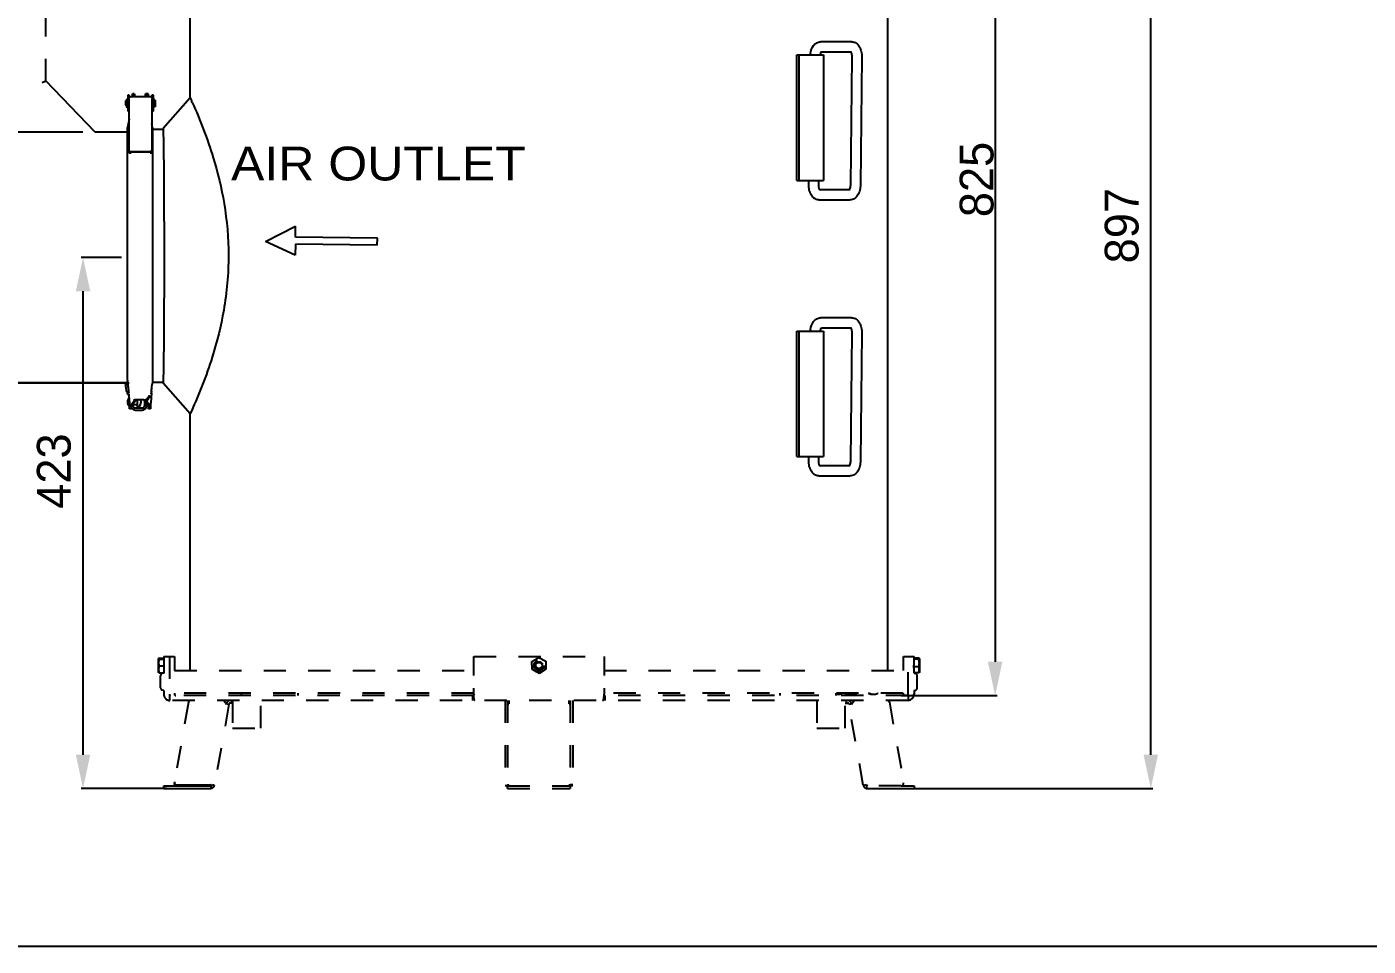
# Model space of a CAD drawing. Header units: millimetres. Extents: x 0 to 3231, y 0 to 2285.
# Drawn here: x 546 to 1615, y 0 to 733 of the extents above; entities that cross this region are included whole.
import ezdxf
from ezdxf.enums import TextEntityAlignment as Align

# ---------------------------------------------------------------- set-up
doc = ezdxf.new("R2010")
doc.units = ezdxf.units.MM
doc.header["$LTSCALE"] = 177.692308
doc.header["$PDMODE"] = 3
doc.header["$PDSIZE"] = 8
doc.linetypes.add('DOT', pattern=[0.2, 0.1, -0.1])
doc.layers.get('0').update_dxf_attribs({"linetype": 'CONTINUOUS'})
doc.layers.get('Defpoints').update_dxf_attribs({"linetype": 'CONTINUOUS'})
doc.styles.get("Standard").update_dxf_attribs({"font": 'himalaya.ttf'})
doc.dimstyles.new('DIMSTYLE_5', dxfattribs={"dimtxt": 26.923077, "dimasz": 26.923077, "dimexe": 1.5, "dimexo": 1, "dimgap": 0.875, "dimtad": 1, "dimdec": 0, "dimdsep": 46, "dimtxsty": 'Standard', "dimblk": '_FILLED', "dimblk1": '_FILLED', "dimblk2": '_FILLED', "dimcen": 0.09, "dimazin": 2, "dimtp": 0.01, "dimtm": 0.01, "dimtfac": 1, "dimtdec": 0, "dimtofl": 0, "dimtmove": 0, "dimatfit": 3, "dimldrblk": '_FILLED', "dimfxl": 1, "dimtolj": 1, "dimarcsym": 0})
doc.dimstyles.new('DIMSTYLE_7', dxfattribs={"dimtxt": 26.923077, "dimasz": 26.923077, "dimexe": 1.5, "dimexo": 1, "dimgap": 0.875, "dimtad": 1, "dimdsep": 46, "dimtxsty": 'Standard', "dimblk": '_FILLED', "dimblk1": '_FILLED', "dimblk2": '_FILLED', "dimcen": 0.09, "dimazin": 2, "dimtp": 0.01, "dimtm": 0.01, "dimtfac": 1, "dimtofl": 0, "dimtmove": 0, "dimatfit": 3, "dimldrblk": '_FILLED', "dimfxl": 1, "dimtolj": 1, "dimarcsym": 0})

# ---------------------------------------------------------------- blocks, each defined once
blk = doc.blocks.new('_FILLED')
at = {"color": 0, "linetype": 'ByBlock'}
blk.add_solid([(0, 0), (-1, 0.214), (-1, -0.214)], dxfattribs=at)
blk = doc.blocks.new('*D14')
at = {"color": 0, "linetype": 'Continuous', "lineweight": -2}
for p, q in [((590.7, 648.8), (523.7, 648.8)), ((525.2, 621.9), (525.2, 475.7)), ((627.8, 448.8), (523.7, 448.8))]:
    blk.add_line(p, q, dxfattribs=at)
at = {"layer": 'Defpoints', "color": 0}
for p in [(591.7, 648.8), (525.2, 448.8), (628.8, 448.8)]:
    blk.add_point(p, dxfattribs=at)
at = {"color": 0, "linetype": 'ByBlock', "lineweight": -2, "xscale": 26.9230769231, "yscale": 26.9230769231, "zscale": 26.9230769231}
for p, rotation in [((525.2, 648.8), 90), ((525.2, 448.8), 270)]:
    blk.add_blockref('_FILLED', p, dxfattribs=dict(at, rotation=rotation))
at = {"color": 0, "insert": (488.4, 566.8), "char_height": 26.92, "attachment_point": 2, "rotation": 90, "line_spacing_factor": 0.9}
blk.add_mtext('\\A1;%%c200', dxfattribs=at)
blk = doc.blocks.new('*D15')
at = {"color": 0, "linetype": 'Continuous', "lineweight": -2}
for p, q in [((621.6, 548.8), (589.4, 548.8)), ((590.9, 152.6), (590.9, 521.9)), ((657.6, 125.7), (589.4, 125.7))]:
    blk.add_line(p, q, dxfattribs=at)
at = {"layer": 'Defpoints', "color": 0}
for p in [(590.9, 548.8), (622.6, 548.8), (658.6, 125.7)]:
    blk.add_point(p, dxfattribs=at)
at = {"color": 0, "linetype": 'ByBlock', "lineweight": -2, "xscale": 26.9230769231, "yscale": 26.9230769231, "zscale": 26.9230769231}
for p, rotation in [((590.9, 548.8), 90), ((590.9, 125.7), 270)]:
    blk.add_blockref('_FILLED', p, dxfattribs=dict(at, rotation=rotation))
at = {"color": 0, "insert": (554.1, 378.6), "char_height": 26.92, "attachment_point": 2, "rotation": 90, "line_spacing_factor": 0.9}
blk.add_mtext('\\A1;423', dxfattribs=at)
blk = doc.blocks.new('*D18')
at = {"color": 0, "linetype": 'Continuous', "lineweight": -2}
for p, q in [((960.6, 1022.2), (1443.6, 1022.2)), ((1442.1, 152.6), (1442.1, 995.3)), ((1251, 125.7), (1443.6, 125.7))]:
    blk.add_line(p, q, dxfattribs=at)
at = {"layer": 'Defpoints', "color": 0}
for p in [(959.6, 1022.2), (1442.1, 1022.2), (1250, 125.7)]:
    blk.add_point(p, dxfattribs=at)
at = {"color": 0, "linetype": 'ByBlock', "lineweight": -2, "xscale": 26.9230769231, "yscale": 26.9230769231, "zscale": 26.9230769231}
for p, rotation in [((1442.1, 1022.2), 90), ((1442.1, 125.7), 270)]:
    blk.add_blockref('_FILLED', p, dxfattribs=dict(at, rotation=rotation))
at = {"color": 0, "insert": (1405.4, 574.2), "char_height": 26.92, "attachment_point": 2, "rotation": 90, "line_spacing_factor": 0.9}
blk.add_mtext('\\A1;897', dxfattribs=at)
blk = doc.blocks.new('ARROW_4_BL2', base_point=(781, 562.3))
at = {"color": 7, "linetype": 'Continuous'}
for p, q in [((736.4, 561.7), (760.4, 573.8)), ((760.3, 565), (760.4, 573.8)), ((760.1, 550.7), (736.4, 561.7)), ((760.2, 559.6), (760.1, 550.7)), ((825.5, 558.8), (760.2, 559.6)), ((825.6, 564.2), (760.3, 565)), ((825.5, 558.8), (825.6, 564.2))]:
    blk.add_line(p, q, dxfattribs=at)
blk = doc.blocks.new('*D226')
at = {"color": 0, "linetype": 'Continuous', "lineweight": -2}
for p, q in [((955.3, 1022.2), (1319.5, 1022.2)), ((1318, 995.3), (1318, 226.6)), ((1243, 199.7), (1319.5, 199.7))]:
    blk.add_line(p, q, dxfattribs=at)
at = {"layer": 'Defpoints', "color": 0}
for p in [(954.3, 1022.2), (1242, 199.7), (1318, 199.7)]:
    blk.add_point(p, dxfattribs=at)
at = {"color": 0, "linetype": 'ByBlock', "lineweight": -2, "xscale": 26.9230769231, "yscale": 26.9230769231, "zscale": 26.9230769231}
for p, rotation in [((1318, 1022.2), 90), ((1318, 199.7), 270)]:
    blk.add_blockref('_FILLED', p, dxfattribs=dict(at, rotation=rotation))
at = {"color": 0, "insert": (1303.4, 611), "char_height": 26.923, "attachment_point": 5, "rotation": 90}
blk.add_mtext('\\A1;\\A1;825', dxfattribs=at)

msp = doc.modelspace()

# ---------------------------------------------------------------- linework, layer by layer
at = {"linetype": 'Continuous'}
for p, q in [((676.331, 675.977), (676.331, 783.659)), ((1232.331, 783.659), (1232.331, 219.773)), ((1203.69, 720.767), (1178.891, 720.767)), ((1160.033, 710.222), (1181.178, 710.222)), ((1160.033, 610.222), (1160.033, 710.222)), ((1161.666, 610.222), (1161.666, 710.222)), ((1179.5, 712.767), (1203.6, 712.767)), ((1181.178, 710.222), (1181.178, 610.222)), ((1203.776, 708.813), (1202.624, 606.822)), ((1211.776, 708.722), (1210.623, 606.731)), ((600.47, 648.822), (561.184, 689.504)), ((625.136, 670.331), (625.136, 673.828)), ((626.136, 674.83), (626.286, 674.83)), ((626.286, 674.829), (626.336, 674.744)), ((626.336, 674.744), (626.336, 674.288)), ((626.336, 674.195), (626.486, 674.195)), ((626.536, 678.079), (626.536, 665.445)), ((627.736, 678.079), (626.536, 678.079)), ((627.736, 631.86), (627.736, 678.079)), ((628.409, 676.75), (627.736, 676.75)), ((629.379, 676.88), (628.929, 676.874)), ((631.712, 679.364), (630.212, 679.364)), ((630.212, 676.908), (630.212, 679.355)), ((630.697, 676.935), (630.315, 676.913)), ((631.019, 676.96), (630.697, 676.935)), ((630.736, 677.312), (630.736, 677.08)), ((631.712, 677.312), (630.736, 677.312)), ((631.712, 679.364), (631.712, 677.312)), ((631.936, 677.068), (631.842, 677.051)), ((631.936, 679.263), (631.936, 677.068)), ((632.228, 677.091), (641.244, 677.091)), ((642.212, 679.364), (640.712, 679.364)), ((640.712, 677.091), (640.712, 679.349)), ((641.536, 677.312), (641.536, 677.068)), ((642.212, 677.312), (641.536, 677.312)), ((641.633, 677.052), (641.536, 677.068)), ((641.741, 677.036), (641.634, 677.053)), ((642.212, 679.364), (642.212, 677.312)), ((642.736, 679.254), (642.212, 679.254)), ((642.736, 679.263), (642.736, 676.938)), ((645.736, 676.75), (645.063, 676.75)), ((645.736, 678.079), (645.736, 631.86)), ((646.936, 678.079), (645.736, 678.079)), ((646.936, 665.445), (646.936, 678.079)), ((648.086, 674.58), (646.986, 674.58)), ((647.186, 673.945), (647.136, 673.241)), ((648.286, 673.945), (647.186, 673.945)), ((648.086, 674.579), (648.136, 674.505)), ((648.136, 674.505), (648.136, 674.126)), ((648.286, 673.945), (648.336, 673.491)), ((676.331, 675.977), (654.829, 651.543)), ((676.331, 675.977), (676.427, 675.775)), ((676.331, 675.977), (677.232, 674.009)), ((676.331, 675.977), (676.331, 675.977)), ((677.232, 674.009), (677.455, 673.518)), ((625.336, 669.86), (625.336, 673.029)), ((626.336, 668.695), (626.486, 668.695)), ((627.736, 665.445), (626.536, 665.445)), ((646.936, 665.445), (645.736, 665.445)), ((647.136, 673.241), (647.136, 669.662)), ((647.136, 669.662), (647.186, 668.945)), ((648.286, 668.945), (647.186, 668.945)), ((648.336, 669.415), (648.286, 668.945)), ((648.336, 673.491), (648.336, 669.415)), ((627.736, 659.171), (626.268, 652.503)), ((626.268, 451.942), (626.268, 652.503)), ((646.393, 652.503), (645.736, 655.49)), ((646.393, 652.503), (646.393, 451.936)), ((626.268, 648.822), (600.47, 648.822)), ((646.393, 651.222), (654.829, 651.222)), ((654.829, 651.543), (654.887, 648.088)), ((628.936, 631.86), (627.736, 631.86)), ((628.936, 633.428), (644.536, 633.428)), ((628.936, 632.903), (628.936, 631.862)), ((644.559, 632.903), (628.936, 632.903)), ((644.536, 631.862), (644.559, 632.903)), ((645.736, 631.86), (644.536, 631.86)), ((1160.033, 610.222), (1181.178, 610.222)), ((1169.382, 606.822), (1169.42, 610.208)), ((1177.381, 606.731), (1177.421, 610.218)), ((1202.357, 602.777), (1178.209, 602.777)), ((1177.467, 594.778), (1202.267, 594.778)), ((1203.69, 500.767), (1178.891, 500.767)), ((1179.5, 492.767), (1203.6, 492.767)), ((1160.033, 490.222), (1181.178, 490.222)), ((1160.033, 390.222), (1160.033, 490.222)), ((1161.666, 390.222), (1161.666, 490.222)), ((1181.178, 490.222), (1181.178, 390.222)), ((1203.776, 488.813), (1202.624, 386.822)), ((1211.776, 488.722), (1210.623, 386.731)), ((626.458, 449.914), (626.464, 449.748)), ((626.49, 449.465), (626.519, 449.19)), ((654.829, 449.222), (646.208, 449.222)), ((654.888, 452.361), (654.829, 448.901)), ((626.458, 448.822), (517.62, 448.822)), ((625.883, 441.481), (624.644, 447.499)), ((624.644, 447.499), (626.277, 447.499)), ((627.114, 441.733), (625.883, 441.481)), ((626.277, 447.499), (626.838, 444.776)), ((626.636, 447.537), (626.609, 447.791)), ((627.231, 441.971), (627.218, 442.177)), ((627.261, 441.469), (627.311, 440.768)), ((627.351, 440.201), (627.761, 434.028)), ((645.354, 440.831), (645.1, 437.054)), ((645.319, 440.3), (645.414, 441.558)), ((645.523, 442.839), (646.052, 447.791)), ((654.829, 448.901), (676.331, 424.467)), ((627.774, 433.837), (627.761, 434.028)), ((627.761, 434.028), (627.775, 433.821)), ((627.774, 433.837), (627.823, 433.045)), ((627.79, 433.578), (627.774, 433.837)), ((627.775, 433.821), (627.791, 433.574)), ((627.82, 433.121), (627.79, 433.578)), ((627.851, 432.644), (627.82, 433.121)), ((627.823, 433.045), (627.887, 431.842)), ((627.844, 432.758), (627.855, 432.574)), ((627.881, 432.171), (627.851, 432.644)), ((627.855, 432.574), (627.867, 432.389)), ((627.867, 432.389), (627.881, 432.171)), ((627.91, 431.71), (627.881, 432.171)), ((627.887, 431.842), (627.94, 430.638)), ((627.94, 431.224), (627.91, 431.71)), ((627.97, 430.729), (627.94, 431.224)), ((627.94, 430.638), (627.958, 430.102)), ((627.946, 431.126), (627.958, 430.921)), ((627.958, 430.921), (627.976, 430.622)), ((627.976, 430.622), (628.012, 430.016)), ((628.012, 430.016), (628.031, 429.71)), ((629.62, 428.294), (628.02, 428.294)), ((628.031, 428.606), (628.031, 429.71)), ((631.623, 434.368), (628.644, 430.727)), ((633.531, 435.31), (629.316, 430.657)), ((629.631, 429.586), (629.631, 429.342)), ((630.997, 432.271), (630.108, 430.776)), ((630.831, 430.422), (630.831, 431.991)), ((630.831, 431.742), (634.231, 431.742)), ((631.569, 435.245), (631.332, 435.233)), ((632.253, 435.278), (631.569, 435.245)), ((638.231, 428.822), (632.431, 428.822)), ((639.339, 435.31), (633.323, 435.31)), ((634.231, 429.342), (634.231, 435.31)), ((642.938, 430.657), (639.131, 435.31)), ((639.831, 434.455), (639.831, 430.422)), ((642.604, 430.62), (640.488, 433.799)), ((641.431, 430.422), (641.431, 432.382)), ((641.554, 434.509), (644.073, 430.8)), ((643.031, 428.595), (643.031, 429.629)), ((644.642, 428.283), (643.042, 428.283)), ((643.242, 429.653), (643.217, 429.699)), ((643.829, 429.64), (644.095, 429.631)), ((643.917, 438.308), (643.919, 438.324)), ((643.922, 438.34), (643.924, 438.356)), ((644.006, 429.634), (644.317, 429.624)), ((644.095, 429.631), (644.451, 429.619)), ((644.317, 429.624), (644.631, 429.613)), ((644.631, 429.613), (644.632, 429.745)), ((644.631, 429.613), (644.631, 428.595)), ((644.658, 430.194), (644.632, 429.745)), ((644.681, 429.435), (644.722, 430.639)), ((644.699, 430.863), (644.718, 431.171)), ((644.722, 430.639), (644.774, 431.843)), ((644.764, 431.91), (644.775, 432.084)), ((644.793, 432.366), (644.767, 431.957)), ((644.774, 431.843), (644.839, 433.046)), ((644.775, 432.084), (644.794, 432.385)), ((644.82, 432.791), (644.793, 432.366)), ((644.847, 433.206), (644.82, 432.791)), ((645.1, 437.054), (644.839, 433.046)), ((644.871, 433.579), (644.847, 433.206)), ((632.431, 427.222), (638.231, 427.222)), ((677.258, 426.494), (676.331, 424.467)), ((676.435, 424.688), (676.331, 424.467)), ((676.331, 219.773), (676.331, 424.467)), ((1160.033, 390.222), (1181.178, 390.222)), ((1169.382, 386.822), (1169.42, 390.208)), ((1177.381, 386.731), (1177.421, 390.218)), ((1177.467, 374.778), (1202.267, 374.778)), ((1202.357, 382.777), (1178.209, 382.777)), ((1253.331, 203.819), (1254.572, 204.133)), ((1253.331, 203.819), (1253.331, 200.722)), ((663.813, 201.671), (663.813, 200.722)), ((1244.849, 200.722), (1244.849, 201.671)), ((1248.613, 199.722), (1248.613, 195.722)), ((665.714, 128.496), (692.778, 128.496)), ((692.65, 127.771), (692.778, 128.496)), ((692.891, 128.485), (692.778, 128.496)), ((693.1, 128.465), (692.891, 128.485)), ((655.335, 127.722), (692.818, 127.722)), ((655.335, 125.722), (655.335, 127.722)), ((655.335, 125.722), (692.818, 125.722)), ((692.818, 127.722), (692.818, 125.722)), ((695.252, 128.293), (695.772, 128.201)), ((1215.844, 125.722), (1253.326, 125.722)), ((0, 0), (3230.769, 0))]:
    msp.add_line(p, q, dxfattribs=at)
at = {"linetype": 'DOT'}
for p, q in [((561.184, 689.504), (561.184, 773.659)), ((651.081, 218.254), (651.081, 229.19)), ((651.572, 229.532), (655.342, 229.532)), ((651.572, 228.848), (655.331, 228.848)), ((655.331, 230.722), (663.813, 230.722)), ((655.331, 230.722), (655.331, 224.192)), ((659.873, 230.722), (659.873, 200.722)), ((663.813, 230.722), (663.813, 219.773)), ((902.41, 230.722), (1006.252, 230.722)), ((902.41, 215.722), (902.41, 230.722)), ((948.743, 226.741), (954.152, 230.07)), ((948.923, 220.393), (948.743, 226.741)), ((954.152, 230.07), (959.739, 227.051)), ((959.739, 227.051), (959.918, 220.703)), ((1006.252, 230.722), (1006.252, 215.722)), ((1244.849, 230.722), (1253.331, 230.722)), ((1244.849, 219.773), (1244.849, 230.722)), ((1248.788, 200.722), (1248.788, 230.722)), ((1257.09, 229.646), (1253.322, 229.646)), ((1253.331, 223.918), (1253.331, 230.722)), ((1257.09, 228.666), (1253.331, 228.666)), ((1257.581, 229.156), (1257.581, 218.228)), ((655.398, 223.038), (651.572, 223.038)), ((651.572, 217.912), (655.331, 217.912)), ((652.731, 205.878), (652.731, 215.566)), ((655.331, 217.625), (654.09, 217.311)), ((655.388, 224.132), (655.331, 224.192)), ((655.331, 222.02), (655.331, 217.625)), ((663.839, 219.773), (902.41, 219.773)), ((954.51, 217.374), (948.923, 220.393)), ((959.918, 220.703), (954.51, 217.374)), ((1006.252, 219.773), (1244.823, 219.773)), ((1257.09, 222.741), (1253.265, 222.741)), ((1253.331, 223.918), (1253.274, 223.857)), ((1253.331, 217.625), (1253.331, 221.759)), ((1257.09, 217.798), (1253.331, 217.798)), ((1253.331, 217.625), (1254.572, 217.311)), ((1255.931, 205.878), (1255.931, 215.566)), ((655.331, 203.819), (654.09, 204.133)), ((655.331, 203.819), (655.331, 200.722)), ((902.41, 200.722), (902.41, 205.722)), ((1006.252, 205.722), (1006.252, 200.722)), ((902.293, 199.722), (660.049, 199.722)), ((660.049, 195.722), (660.049, 199.722)), ((1248.613, 195.722), (660.049, 195.722)), ((674.945, 194.364), (663.745, 130.843)), ((902.41, 201.671), (663.839, 201.671)), ((707.18, 192.896), (695.772, 128.201)), ((704.337, 194.047), (702.931, 195.722)), ((704.337, 194.047), (704.225, 193.417)), ((704.225, 193.417), (707.18, 192.896)), ((710.165, 193.722), (708.165, 193.722)), ((709.165, 195.722), (709.165, 193.722)), ((710.165, 195.722), (710.165, 173.722)), ((717.331, 199.734), (717.331, 201.671)), ((732.678, 173.722), (732.678, 195.722)), ((762.331, 199.722), (762.331, 201.671)), ((901.426, 199.722), (901.426, 195.722)), ((902.293, 199.722), (902.293, 195.722)), ((927.331, 195.722), (927.331, 127.771)), ((929.331, 195.722), (929.331, 127.771)), ((930.331, 195.722), (930.331, 193.243)), ((978.331, 193.243), (978.331, 195.722)), ((979.331, 195.722), (979.331, 128.496)), ((981.331, 195.722), (981.331, 127.771)), ((1244.734, 201.671), (1006.252, 201.671)), ((1248.613, 199.722), (1006.368, 199.722)), ((1006.368, 195.722), (1006.368, 199.722)), ((1007.236, 195.722), (1007.236, 199.722)), ((1146.331, 201.671), (1146.331, 199.734)), ((1175.983, 195.722), (1175.983, 173.722)), ((1191.331, 199.722), (1191.331, 201.671)), ((1198.278, 201.671), (1198.387, 201.218)), ((1198.387, 201.218), (1207.009, 201.218)), ((1198.497, 173.722), (1198.497, 195.722)), ((1198.497, 193.722), (1200.497, 193.722)), ((1199.497, 193.722), (1199.497, 195.722)), ((1201.482, 192.896), (1204.436, 193.417)), ((1212.889, 128.201), (1201.482, 192.896)), ((1204.325, 194.047), (1205.731, 195.722)), ((1204.436, 193.417), (1204.325, 194.047)), ((1207.009, 201.218), (1206.899, 201.671)), ((1208.225, 201.671), (1207.009, 201.218)), ((1233.717, 194.364), (1245.045, 130.119)), ((710.165, 173.722), (732.678, 173.722)), ((1175.983, 173.722), (1198.497, 173.722)), ((930.331, 127.722), (930.331, 128.548)), ((978.331, 127.722), (978.331, 128.548)), ((978.897, 128.579), (979.069, 128.536)), ((981.331, 128.496), (979.331, 128.496)), ((979.508, 128.425), (980.031, 128.293)), ((1212.889, 128.201), (1215.844, 128.722)), ((1215.844, 128.722), (1216.011, 127.771)), ((929.331, 127.771), (927.331, 127.771)), ((929.331, 127.722), (979.331, 127.722)), ((929.331, 125.722), (979.331, 125.722)), ((929.381, 125.722), (929.381, 127.722)), ((979.331, 127.771), (979.331, 128.293)), ((981.331, 127.771), (979.331, 127.771)), ((979.331, 127.722), (979.331, 125.722)), ((1215.844, 127.722), (1216.011, 127.722)), ((1215.844, 125.722), (1215.844, 127.722)), ((1243.075, 127.771), (1216.011, 127.771)), ((1243.326, 127.722), (1253.326, 127.722)), ((1253.326, 127.722), (1253.326, 125.722))]:
    msp.add_line(p, q, dxfattribs=at)
at = {"linetype": 'Continuous'}
for points in [[(628.585, 676.822), (628.383, 676.739), (628.198, 676.621), (628.041, 676.474), (627.911, 676.298), (627.813, 676.098)], [(628.929, 676.874), (628.795, 676.866), (628.585, 676.822)], [(630.315, 676.913), (629.873, 676.894), (629.379, 676.88)], [(631.839, 677.053), (631.795, 677.046), (631.66, 677.027), (631.491, 677.006), (631.282, 676.983), (631.019, 676.96)], [(632.033, 677.076), (632.055, 677.08), (632.077, 677.084), (632.101, 677.088), (632.127, 677.09), (632.154, 677.093), (632.178, 677.094), (632.198, 677.094), (632.214, 677.093), (632.228, 677.091)], [(641.244, 677.091), (641.261, 677.093), (641.281, 677.094), (641.302, 677.093), (641.327, 677.092), (641.355, 677.09), (641.38, 677.087), (641.401, 677.084), (641.421, 677.08), (641.439, 677.076)], [(642.616, 676.947), (642.4, 676.964), (642.204, 676.982), (642.027, 677), (641.872, 677.019), (641.741, 677.036)], [(643.362, 676.903), (643.096, 676.916), (642.847, 676.931), (642.616, 676.947)], [(644.543, 676.874), (644.234, 676.878), (643.933, 676.884), (643.641, 676.892), (643.362, 676.903)], [(645.501, 676.38), (645.43, 676.474), (645.273, 676.621), (645.089, 676.74), (644.887, 676.822), (644.677, 676.866), (644.543, 676.874)], [(626.464, 449.748), (627.163, 442.636), (627.261, 441.469)], [(643.715, 438.75), (643.715, 438.741), (643.715, 438.733), (643.715, 438.724), (643.716, 438.716), (643.716, 438.707), (643.717, 438.698)], [(643.926, 438.372), (643.928, 438.388), (643.935, 438.435)], [(645.414, 441.558), (645.534, 442.891), (645.638, 443.911)], [(628.643, 430.727), (628.631, 430.713), (628.62, 430.699), (628.608, 430.685), (628.596, 430.67), (628.583, 430.656), (628.571, 430.642), (628.558, 430.627), (628.545, 430.612), (628.532, 430.598)], [(629.26, 430.359), (629.257, 430.347), (629.255, 430.341)], [(629.31, 430.488), (629.299, 430.473), (629.29, 430.455), (629.282, 430.435), (629.273, 430.409), (629.266, 430.381)], [(629.305, 430.638), (629.33, 430.631), (629.347, 430.621), (629.354, 430.609), (629.349, 430.595), (629.334, 430.579), (629.322, 430.561), (629.316, 430.539), (629.312, 430.515), (629.31, 430.488)], [(630.108, 430.776), (630.091, 430.749), (630.075, 430.722), (630.059, 430.696), (630.042, 430.67), (630.025, 430.643), (630.008, 430.618), (629.99, 430.592), (629.973, 430.566), (629.955, 430.541)], [(631.574, 433.24), (631.405, 432.99), (631.207, 432.721), (631, 432.466), (630.891, 432.341)], [(641.022, 432.996), (640.979, 433.061), (640.883, 433.213)], [(641.401, 432.478), (641.38, 432.504), (641.277, 432.636), (641.177, 432.773), (641.077, 432.915), (641.022, 432.996)], [(642.604, 430.62), (642.617, 430.601), (642.63, 430.583), (642.642, 430.564), (642.655, 430.546), (642.669, 430.528), (642.682, 430.509), (642.695, 430.491), (642.708, 430.474)], [(642.887, 430.623), (642.905, 430.591), (642.919, 430.564), (642.928, 430.545), (642.933, 430.533), (642.934, 430.527), (642.931, 430.528)], [(642.993, 429.992), (643.005, 429.957), (643.015, 429.923), (643.022, 429.889), (643.028, 429.857), (643.031, 429.825), (643.032, 429.794)], [(644.088, 430.778), (644.103, 430.756), (644.119, 430.735), (644.134, 430.713), (644.15, 430.691), (644.166, 430.67), (644.182, 430.649), (644.198, 430.628), (644.214, 430.607)]]:
    msp.add_lwpolyline(points, dxfattribs=at)
at = {"linetype": 'DOT'}
for radius in [5.5, 4, 3, 2.458]:
    msp.add_circle((954.331, 223.722), radius, dxfattribs=at)
at = {"linetype": 'Continuous'}
for centre, radius, start, end in [((1189.235, 708.628), 18.701, 171.649243, 175.106787), ((626.136, 673.83), 1, 90, 180.000033), ((626.336, 673.195), 1, 90, 180.000243), ((626.136, 670.33), 1, 179.999839, 216.603802), ((626.336, 669.695), 1, 179.99977, 270), ((277.513, 492.086), 439.171, 24.248513, 24.401301), ((1189.235, 488.628), 18.701, 171.649243, 175.106787), ((643.727, 452.971), 17.502, 185.89865, 186.5513), ((647.927, 453.453), 21.729, 186.549606, 187.111841), ((652.685, 454.046), 26.524, 187.110343, 187.602197), ((657.921, 454.744), 31.806, 187.601107, 188.037791), ((632.365, 450.144), 5.915, 183.833868, 186.588784), ((630.391, 442.398), 4.6, 191.497339, 230.615757), ((681.778, 453.697), 55.484, 185.840989, 186.110318), ((639.693, 440.102), 4.243, 333.122667, 344.151252), ((639.739, 440.085), 4.194, 335.508289, 338.023456), ((644.974, 439.261), 1.326, 215.601203, 218.437209), ((630.957, 433.742), 4.727, 134.284164, 231.339804), ((651.863, 436.121), 24.138, 185.009448, 185.417818), ((647.452, 435.702), 19.707, 185.414219, 186.042403), ((642.414, 435.154), 14.639, 185.985075, 188.270347), ((134.728, 401.103), 494.13, 3.48337, 3.604773), ((638.94, 434.652), 11.129, 187.46285, 189.526048), ((639.757, 434.78), 11.957, 188.331694, 189.270706), ((638.802, 434.624), 10.989, 189.269932, 190.297293), ((638.15, 434.536), 10.331, 189.613662, 191.814775), ((637.995, 434.478), 10.168, 190.298223, 191.355788), ((637.315, 434.341), 9.475, 191.354619, 192.619441), ((640.268, 434.978), 12.494, 191.814141, 193.565151), ((641.495, 435.289), 13.761, 192.667824, 193.506881), ((642.138, 435.445), 14.422, 193.512889, 195.086535), ((643.716, 435.811), 16.042, 193.568693, 194.99155), ((630.141, 428.964), 2.282, 145.820221, 148.997377), ((648.35, 437.046), 20.837, 194.975249, 196.01715), ((653.558, 438.541), 26.255, 196.015746, 196.823718), ((717.038, 458.018), 92.651, 196.867659, 196.984527), ((659.595, 440.359), 32.56, 196.811961, 197.174717), ((605.859, 424.06), 23.598, 16.529328, 16.983041), ((618.314, 427.757), 10.606, 15.535204, 16.527373), ((664.961, 442.016), 38.177, 197.172416, 197.403028), ((621.854, 432.499), 7.709, 341.987674, 343.316755), ((632.431, 430.422), 3.2, 195.120714, 270), ((615.422, 429.552), 14.209, 0.408638, 1.025025), ((619.581, 429.584), 10.05, 0.008829, 0.394287), ((633.192, 428.261), 3.959, 144.866573, 146.560334), ((632.431, 430.422), 1.6, 180, 270), ((633.344, 418.92), 16.39, 90.075778, 91.903613), ((629.858, 445.141), 10.015, 288.264548, 290.240952), ((632.504, 433.742), 4.727, 291.426246, 19.4198), ((638.231, 430.422), 3.2, 270, 360), ((638.231, 430.422), 1.6, 270, 360), ((639.339, 439.812), 4.502, 270.00689, 289.404335), ((639.608, 439.046), 3.69, 289.441318, 294.916289), ((640.323, 437.089), 2.836, 303.913338, 305.832328), ((639.498, 438.092), 4.134, 306.967945, 313.376926), ((639.021, 438.587), 4.822, 312.566524, 318.895576), ((639.269, 438.368), 4.49, 313.365587, 321.850433), ((639.026, 439.851), 4.694, 315.241579, 319.934279), ((627.105, 445.933), 18.084, 328.325706, 330.648725), ((638.834, 440.014), 4.945, 319.922184, 324.41837), ((639.016, 438.558), 4.806, 319.189705, 325.250514), ((638.655, 440.141), 5.165, 324.420933, 328.796916), ((625.699, 446.738), 19.704, 330.611857, 331.554794), ((642.217, 429.163), 1.135, 41.915375, 46.909819), ((625.004, 447.11), 20.492, 331.565103, 333.031644), ((654.813, 429.621), 11.783, 179.160884, 179.961031), ((638.423, 440.282), 5.436, 328.798458, 333.034619), ((642.698, 393.453), 36.204, 88.296406, 89.138617), ((642.927, 402.47), 27.185, 88.099275, 89.336099), ((639.557, 440.173), 4.396, 327.593583, 333.144049), ((639.512, 440.203), 4.45, 327.572254, 330.719119), ((639.614, 440.146), 4.333, 330.72349, 335.468024), ((638.048, 439.081), 5.91, 336.878085, 342.329266), ((641.59, 354.389), 75.284, 88.161105, 88.337227), ((645.094, 439.238), 1.513, 216.39981, 218.765662), ((640.971, 428.104), 4.096, 35.617065, 37.655368), ((1254.131, 205.878), 1.8, 284.172338, 360), ((676.915, 194.017), 2, 121.490631, 170), ((1231.747, 194.017), 2, 10, 58.509369), ((1248.331, 200.722), 5, 273.231083, 360), ((1243.683, 200.727), 5.106, 345.178878, 354.097036), ((1243.728, 200.723), 5.061, 354.090087, 359.988357), ((665.587, 129.771), 2, 170, 262.902731), ((665.714, 130.496), 2, 170, 270), ((692.818, 128.722), 1, 270, 340.915843), ((708.323, 287.35), 159.613, 264.527022, 264.766969), ((699.837, 194.643), 66.518, 264.762471, 265.236823), ((692.818, 128.722), 3, 270, 350), ((695.658, 139.369), 11.084, 266.874453, 267.901977)]:
    msp.add_arc(centre, radius, start, end, dxfattribs=at)
at = {"linetype": 'DOT'}
for centre, radius, start, end in [((654.531, 215.566), 1.8, 104.172338, 180), ((1254.131, 215.566), 1.8, 0, 75.827662), ((654.531, 205.878), 1.8, 180, 255.827662), ((660.331, 200.722), 5, 180, 266.768917), ((664.934, 200.723), 5.061, 180.011641, 185.909852), ((664.979, 200.727), 5.106, 185.902901, 194.821135), ((708.165, 192.722), 3, 90, 170), ((708.165, 192.722), 1, 90, 170), ((930.945, 200.722), 28.535, 180.000379, 181.044652), ((977.717, 200.722), 28.535, 358.955358, 359.999621), ((1192.774, 207.3), 6.578, 259.031684, 263.905467), ((1192.763, 207.204), 6.482, 263.907765, 269.986777), ((1192.697, 207.537), 6.822, 284.80721, 291.734871), ((1192.556, 207.871), 7.185, 291.797405, 300.231372), ((1200.497, 192.722), 3, 10, 90), ((1200.497, 192.722), 1, 10, 90), ((1221.246, 207.292), 6.569, 263.16676, 270.147604), ((1221.246, 207.255), 6.532, 270.155214, 271.321602), ((1221.247, 207.222), 6.499, 271.319353, 279.775354), ((1221.21, 207.389), 6.67, 279.838615, 288.149878), ((930.331, 134.16), 5.611, 268.155175, 269.994993), ((982.733, 152.04), 23.772, 260.714532, 261.141754), ((1215.844, 128.722), 1, 190, 270), ((1200.339, 287.35), 159.613, 275.233031, 275.472978), ((1217.438, 156.256), 27.804, 266.3431, 266.567867), ((1243.075, 129.771), 2, 270, 10), ((930.257, 143.39), 15.188, 266.494805, 267.334375), ((930.327, 144.934), 16.733, 267.343521, 270.014195), ((978.331, 145.414), 17.213, 270.000292, 270.667038), ((1215.844, 128.722), 3, 190, 270)]:
    msp.add_arc(centre, radius, start, end, dxfattribs=at)
for centre, major_axis, ratio, start_param, end_param in [((954.331, 237.342), (0, 677.381), 0.44140594, -4.69288656, -4.69127066), ((954.331, 238.989), (0, 774.262), 0.38617441, -1.59178332, -1.59034212)]:
    msp.add_ellipse(centre, major_axis=major_axis, ratio=ratio, start_param=start_param, end_param=end_param, dxfattribs=at)
at = {"linetype": 'Continuous'}
for points, knots in [([(1170.732, 711.344), (1171.07, 713.637), (1172.198, 717.066), (1175.578, 720.166), (1177.768, 720.767), (1178.845, 720.767)], [0, 0, 0, 0, 0.51805964, 0.75927087, 1, 1, 1, 1]), ([(1203.738, 720.766), (1204.987, 720.748), (1207.531, 719.879), (1210.109, 716.844), (1211.513, 712.979), (1211.792, 710.169), (1211.776, 708.722)], [0, 0, 0, 0, 0.23542828, 0.4733551, 0.72751357, 1, 1, 1, 1]), ([(1178.926, 711.456), (1178.976, 711.624), (1179.148, 712.124), (1179.373, 712.618), (1179.592, 712.897)], [0, 0, 0, 0, 0.33032299, 1, 1, 1, 1]), ([(1202.947, 712.772), (1202.993, 712.698), (1203.211, 712.291), (1203.363, 711.85), (1203.46, 711.489)], [0, 0, 0, 0, 0.18825557, 1, 1, 1, 1]), ([(1203.46, 711.489), (1203.514, 711.289), (1203.714, 710.411), (1203.784, 709.505), (1203.776, 708.813)], [0, 0, 0, 0, 0.23036832, 1, 1, 1, 1]), ([(558.206, 688.251), (558.583, 688.406), (559.555, 688.813), (560.536, 689.201), (561.122, 689.471)], [0, 0, 0, 0, 0.38765177, 1, 1, 1, 1]), ([(561.122, 689.471), (561.138, 689.479), (561.147, 689.489), (561.188, 689.5), (561.184, 689.504)], [0, 0, 0, 0, 0.75608282, 1, 1, 1, 1]), ([(630.567, 676.928), (630.604, 676.954), (630.665, 677.007), (630.71, 677.076), (630.722, 677.109)], [0, 0, 0, 0, 0.55805683, 1, 1, 1, 1]), ([(630.722, 677.109), (630.727, 677.121), (630.734, 677.146), (630.736, 677.171), (630.736, 677.184)], [0, 0, 0, 0, 0.50877611, 1, 1, 1, 1]), ([(677.937, 672.451), (684.391, 658.122), (694.598, 631.737), (704.541, 590.67), (706.845, 564.181), (706.845, 550.222)], [0, 0, 0, 0, 0.37283297, 0.66886007, 1, 1, 1, 1]), ([(654.887, 648.088), (655.412, 615.473), (655.515, 550.227), (655.415, 484.981), (654.888, 452.36)], [0, 0, 0, 0, 0.4999591, 1, 1, 1, 1]), ([(627.736, 632.903), (627.736, 632.971), (628.006, 633.392), (628.548, 633.428), (628.936, 633.428)], [0, 0, 0, 0, 0.149694, 1, 1, 1, 1]), ([(645.736, 632.903), (645.736, 632.971), (645.466, 633.392), (644.924, 633.428), (644.536, 633.428)], [0, 0, 0, 0, 0.14971306, 1, 1, 1, 1]), ([(1177.42, 594.778), (1176.17, 594.796), (1173.626, 595.665), (1171.048, 598.701), (1169.645, 602.565), (1169.365, 605.376), (1169.382, 606.822)], [0, 0, 0, 0, 0.23542828, 0.4733551, 0.72751357, 1, 1, 1, 1]), ([(1177.697, 604.056), (1177.643, 604.256), (1177.444, 605.134), (1177.373, 606.039), (1177.381, 606.731)], [0, 0, 0, 0, 0.23036832, 1, 1, 1, 1]), ([(1178.391, 602.516), (1178.496, 602.436), (1178.003, 603.008), (1177.951, 603.351), (1177.761, 603.818), (1177.697, 604.056)], [0, 0, 0, 0, 0.23274658, 0.56536698, 1, 1, 1, 1]), ([(1202.624, 606.822), (1202.619, 606.396), (1202.515, 605.012), (1202.196, 603.578), (1201.655, 602.771)], [0, 0, 0, 0, 0.30461816, 1, 1, 1, 1]), ([(1210.623, 606.731), (1210.607, 605.279), (1210.261, 602.462), (1208.768, 598.613), (1206.129, 595.612), (1203.565, 594.777), (1202.312, 594.777)], [0, 0, 0, 0, 0.27252966, 0.52704053, 0.7648523, 1, 1, 1, 1]), ([(706.845, 550.222), (706.845, 535.69), (704.355, 508.237), (693.942, 466.717), (683.595, 440.424), (677.258, 426.494)], [0, 0, 0, 0, 0.34032422, 0.64158757, 1, 1, 1, 1]), ([(1170.732, 491.344), (1171.07, 493.637), (1172.198, 497.066), (1175.578, 500.166), (1177.768, 500.767), (1178.845, 500.767)], [0, 0, 0, 0, 0.51805964, 0.75927087, 1, 1, 1, 1]), ([(1178.926, 491.456), (1178.976, 491.624), (1179.148, 492.124), (1179.373, 492.618), (1179.592, 492.897)], [0, 0, 0, 0, 0.33032299, 1, 1, 1, 1]), ([(1202.947, 492.772), (1202.993, 492.698), (1203.211, 492.291), (1203.363, 491.85), (1203.46, 491.489)], [0, 0, 0, 0, 0.18825557, 1, 1, 1, 1]), ([(1203.738, 500.766), (1204.987, 500.748), (1207.531, 499.879), (1210.109, 496.844), (1211.513, 492.979), (1211.792, 490.169), (1211.776, 488.722)], [0, 0, 0, 0, 0.23542828, 0.4733551, 0.72751357, 1, 1, 1, 1]), ([(1203.46, 491.489), (1203.514, 491.289), (1203.714, 490.411), (1203.784, 489.505), (1203.776, 488.813)], [0, 0, 0, 0, 0.23036832, 1, 1, 1, 1]), ([(626.458, 449.914), (626.456, 449.979), (626.449, 450.107), (626.436, 450.235), (626.427, 450.297)], [0, 0, 0, 0, 0.51032353, 1, 1, 1, 1]), ([(646.239, 450.324), (646.23, 450.257), (646.216, 450.118), (646.21, 449.979), (646.208, 449.907)], [0, 0, 0, 0, 0.488621, 1, 1, 1, 1]), ([(646.393, 451.935), (646.393, 451.837), (646.371, 451.298), (646.301, 450.762), (646.239, 450.324)], [0, 0, 0, 0, 0.18138005, 1, 1, 1, 1]), ([(643.717, 438.691), (643.724, 438.634), (643.764, 438.508), (643.834, 438.398), (643.876, 438.34)], [0, 0, 0, 0, 0.44784799, 1, 1, 1, 1]), ([(643.753, 438.867), (643.751, 438.806), (643.781, 438.669), (643.851, 438.55), (643.895, 438.489)], [0, 0, 0, 0, 0.44495564, 1, 1, 1, 1]), ([(643.935, 438.435), (643.892, 438.485), (643.794, 438.554), (643.764, 438.69), (643.784, 438.738)], [0, 0, 0, 0, 0.55584022, 1, 1, 1, 1]), ([(643.784, 438.738), (643.787, 438.746), (643.795, 438.761), (643.803, 438.775), (643.808, 438.782)], [0, 0, 0, 0, 0.47472928, 1, 1, 1, 1]), ([(628.02, 428.294), (628.046, 428.294), (628, 428.462), (628.031, 428.528), (628.031, 428.606)], [0, 0, 0, 0, 0.25254577, 1, 1, 1, 1]), ([(628.036, 429.781), (628.034, 429.769), (628.031, 429.745), (628.03, 429.721), (628.031, 429.71)], [0, 0, 0, 0, 0.51309397, 1, 1, 1, 1]), ([(628.13, 430.039), (628.107, 429.995), (628.069, 429.911), (628.043, 429.823), (628.036, 429.781)], [0, 0, 0, 0, 0.53769398, 1, 1, 1, 1]), ([(628.186, 430.139), (628.176, 430.122), (628.156, 430.089), (628.138, 430.056), (628.13, 430.039)], [0, 0, 0, 0, 0.51035166, 1, 1, 1, 1]), ([(628.532, 430.598), (628.48, 430.54), (628.383, 430.426), (628.294, 430.305), (628.254, 430.246)], [0, 0, 0, 0, 0.52118655, 1, 1, 1, 1]), ([(629.031, 429.705), (629.027, 429.696), (629.018, 429.679), (629.01, 429.661), (629.005, 429.653)], [0, 0, 0, 0, 0.5075531, 1, 1, 1, 1]), ([(629.186, 430.116), (629.161, 430.04), (629.112, 429.902), (629.059, 429.766), (629.031, 429.705)], [0, 0, 0, 0, 0.54418807, 1, 1, 1, 1]), ([(629.628, 428.393), (629.628, 428.372), (629.626, 428.34), (629.624, 428.308), (629.622, 428.298)], [0, 0, 0, 0, 0.66486841, 1, 1, 1, 1]), ([(629.631, 428.606), (629.631, 428.566), (629.631, 428.495), (629.629, 428.424), (629.628, 428.393)], [0, 0, 0, 0, 0.56870635, 1, 1, 1, 1]), ([(631.332, 435.233), (631.488, 435.262), (632.051, 435.358), (632.605, 435.502), (632.996, 435.631)], [0, 0, 0, 0, 0.27849115, 1, 1, 1, 1]), ([(631.593, 434.902), (631.555, 434.961), (631.467, 435.071), (631.376, 435.178), (631.332, 435.233)], [0, 0, 0, 0, 0.49542549, 1, 1, 1, 1]), ([(641.554, 434.509), (641.585, 434.53), (641.649, 434.571), (641.713, 434.611), (641.745, 434.631)], [0, 0, 0, 0, 0.49926729, 1, 1, 1, 1]), ([(641.745, 434.631), (641.772, 434.649), (641.826, 434.683), (641.879, 434.718), (641.906, 434.736)], [0, 0, 0, 0, 0.50005845, 1, 1, 1, 1]), ([(641.984, 434.79), (642.036, 434.828), (642.138, 434.907), (642.235, 434.993), (642.282, 435.036)], [0, 0, 0, 0, 0.49985899, 1, 1, 1, 1]), ([(642.708, 430.474), (642.729, 430.445), (642.77, 430.39), (642.809, 430.333), (642.827, 430.305)], [0, 0, 0, 0, 0.511766, 1, 1, 1, 1]), ([(642.827, 430.305), (642.853, 430.265), (642.901, 430.188), (642.943, 430.108), (642.961, 430.069)], [0, 0, 0, 0, 0.5250081, 1, 1, 1, 1]), ([(642.934, 430.527), (642.939, 430.475), (642.947, 430.369), (642.99, 430.268), (643.022, 430.227)], [0, 0, 0, 0, 0.49883478, 1, 1, 1, 1]), ([(642.961, 430.069), (642.967, 430.056), (642.978, 430.031), (642.988, 430.005), (642.993, 429.992)], [0, 0, 0, 0, 0.51113169, 1, 1, 1, 1]), ([(642.993, 429.992), (643.022, 430.023), (643.074, 430.099), (643.048, 430.193), (643.022, 430.227)], [0, 0, 0, 0, 0.4976669, 1, 1, 1, 1]), ([(643.042, 428.283), (643.015, 428.283), (643.062, 428.451), (643.031, 428.517), (643.031, 428.595)], [0, 0, 0, 0, 0.25253055, 1, 1, 1, 1]), ([(643.217, 429.699), (643.198, 429.735), (643.151, 429.813), (643.095, 429.885), (643.062, 429.922)], [0, 0, 0, 0, 0.45307345, 1, 1, 1, 1]), ([(644.631, 428.595), (644.631, 428.546), (644.631, 428.463), (644.633, 428.38), (644.635, 428.346)], [0, 0, 0, 0, 0.59331472, 1, 1, 1, 1]), ([(644.635, 428.346), (644.635, 428.333), (644.636, 428.314), (644.638, 428.294), (644.64, 428.287)], [0, 0, 0, 0, 0.64804915, 1, 1, 1, 1]), ([(1177.42, 374.778), (1176.17, 374.796), (1173.626, 375.665), (1171.048, 378.701), (1169.645, 382.565), (1169.365, 385.376), (1169.382, 386.822)], [0, 0, 0, 0, 0.23542828, 0.4733551, 0.72751357, 1, 1, 1, 1]), ([(1177.697, 384.056), (1177.643, 384.256), (1177.444, 385.134), (1177.373, 386.039), (1177.381, 386.731)], [0, 0, 0, 0, 0.23036832, 1, 1, 1, 1]), ([(1202.624, 386.822), (1202.619, 386.396), (1202.515, 385.012), (1202.196, 383.578), (1201.655, 382.771)], [0, 0, 0, 0, 0.30461816, 1, 1, 1, 1]), ([(1210.623, 386.731), (1210.607, 385.279), (1210.261, 382.462), (1208.768, 378.613), (1206.129, 375.612), (1203.565, 374.777), (1202.312, 374.777)], [0, 0, 0, 0, 0.27252966, 0.52704053, 0.7648523, 1, 1, 1, 1]), ([(1178.391, 382.516), (1178.496, 382.436), (1178.003, 383.008), (1177.951, 383.351), (1177.761, 383.818), (1177.697, 384.056)], [0, 0, 0, 0, 0.23274658, 0.56536698, 1, 1, 1, 1]), ([(663.813, 200.722), (663.813, 200.467), (664.019, 199.939), (664.546, 199.722), (664.797, 199.722)], [0, 0, 0, 0, 0.50274802, 1, 1, 1, 1]), ([(1244.849, 200.722), (1244.849, 200.467), (1244.643, 199.939), (1244.116, 199.722), (1243.864, 199.722)], [0, 0, 0, 0, 0.50274908, 1, 1, 1, 1])]:
    msp.add_open_spline(points, degree=3, knots=knots, dxfattribs=at)
for points in [[(1178.654, 710.225), (1178.717, 710.64), (1178.805, 711.053), (1178.926, 711.456)], [(1178.654, 490.225), (1178.717, 490.64), (1178.805, 491.053), (1178.926, 491.456)], [(626.318, 451.173), (626.291, 451.428), (626.268, 451.684), (626.268, 451.941)], [(626.49, 449.465), (626.511, 449.277), (626.54, 449.09), (626.573, 448.903)], [(646.208, 449.907), (646.203, 449.615), (646.188, 449.322), (646.167, 449.03)], [(627.15, 442.799), (627.168, 442.61), (627.172, 442.419), (627.218, 442.235)], [(643.935, 438.436), (643.883, 438.047), (643.799, 437.661), (643.679, 437.287)], [(645.443, 442.183), (645.428, 441.926), (645.41, 441.67), (645.393, 441.414)], [(645.445, 442.194), (645.477, 442.413), (645.502, 442.634), (645.522, 442.854)], [(646.167, 449.03), (646.137, 448.617), (646.097, 448.203), (646.052, 447.791)], [(627.791, 433.574), (627.808, 433.302), (627.826, 433.03), (627.844, 432.758)], [(627.817, 434.013), (627.843, 433.744), (627.87, 433.475), (627.905, 433.207)], [(628.031, 429.71), (628.011, 430.049), (627.99, 430.389), (627.97, 430.729)], [(628.372, 431.134), (628.317, 431.319), (628.263, 431.504), (628.212, 431.691)], [(629.629, 429.806), (629.625, 430.035), (629.762, 430.251), (629.888, 430.443)], [(631.623, 434.368), (631.736, 434.506), (631.689, 434.752), (631.593, 434.902)], [(632.8, 435.301), (632.617, 435.295), (632.435, 435.287), (632.253, 435.278)], [(642.359, 436.546), (642.014, 436.2), (641.606, 435.905), (641.162, 435.699)], [(641.969, 435.617), (641.752, 435.288), (641.333, 434.835), (641.554, 434.509)], [(641.985, 434.788), (641.848, 434.686), (641.704, 434.592), (641.554, 434.509)], [(642.495, 436.437), (642.325, 436.161), (642.147, 435.888), (641.969, 435.617)], [(642.8, 435.594), (643.051, 435.913), (643.26, 436.267), (643.429, 436.636)], [(643.429, 436.636), (643.668, 437.158), (643.827, 437.722), (643.914, 438.291)], [(643.484, 436.76), (643.466, 436.718), (643.447, 436.677), (643.429, 436.636)], [(644.632, 429.745), (644.635, 430.016), (644.459, 430.269), (644.301, 430.49)], [(644.632, 429.745), (644.654, 430.117), (644.676, 430.49), (644.699, 430.863)], [(644.712, 431.074), (644.694, 430.781), (644.676, 430.487), (644.658, 430.194)], [(644.767, 431.957), (644.748, 431.663), (644.73, 431.368), (644.712, 431.074)], [(644.718, 431.171), (644.733, 431.417), (644.748, 431.664), (644.764, 431.91)], [(695.054, 128.302), (694.807, 128.315), (694.56, 128.334), (694.314, 128.355)]]:
    msp.add_open_spline(points, degree=3, dxfattribs=at)
at = {"linetype": 'DOT'}
for points, knots in [([(651.572, 229.532), (651.503, 229.506), (651.333, 229.433), (651.081, 229.319), (651.081, 229.19)], [0, 0, 0, 0, 0.3623521, 1, 1, 1, 1]), ([(651.081, 229.19), (651.081, 229.159), (651.184, 228.964), (651.408, 228.909), (651.572, 228.848)], [0, 0, 0, 0, 0.1509063, 1, 1, 1, 1]), ([(1257.581, 229.156), (1257.581, 229.199), (1257.501, 229.435), (1257.262, 229.554), (1257.09, 229.646)], [0, 0, 0, 0, 0.18031822, 1, 1, 1, 1]), ([(1257.09, 228.666), (1257.159, 228.703), (1257.353, 228.815), (1257.581, 229), (1257.581, 229.156)], [0, 0, 0, 0, 0.3348989, 1, 1, 1, 1]), ([(651.572, 217.912), (651.503, 217.938), (651.333, 218.011), (651.081, 218.125), (651.081, 218.254)], [0, 0, 0, 0, 0.3623521, 1, 1, 1, 1]), ([(1257.581, 218.288), (1257.581, 218.245), (1257.501, 218.009), (1257.262, 217.89), (1257.09, 217.798)], [0, 0, 0, 0, 0.18031822, 1, 1, 1, 1]), ([(902.846, 196.387), (902.776, 196.618), (902.506, 197.873), (902.434, 199.161), (902.415, 200.202)], [0, 0, 0, 0, 0.18786153, 1, 1, 1, 1]), ([(903.278, 195.722), (903.238, 195.722), (902.977, 195.854), (902.913, 196.164), (902.846, 196.387)], [0, 0, 0, 0, 0.14685364, 1, 1, 1, 1]), ([(929.331, 193.417), (929.331, 193.311), (929.845, 193.286), (930.095, 193.243), (930.331, 193.243)], [0, 0, 0, 0, 0.30939702, 1, 1, 1, 1]), ([(978.331, 193.243), (978.567, 193.243), (978.816, 193.286), (979.331, 193.311), (979.331, 193.417)], [0, 0, 0, 0, 0.69061908, 1, 1, 1, 1]), ([(1005.383, 195.722), (1005.424, 195.722), (1005.685, 195.854), (1005.749, 196.164), (1005.816, 196.387)], [0, 0, 0, 0, 0.14685345, 1, 1, 1, 1]), ([(1005.816, 196.387), (1005.886, 196.618), (1006.156, 197.873), (1006.228, 199.161), (1006.247, 200.202)], [0, 0, 0, 0, 0.18786173, 1, 1, 1, 1]), ([(929.331, 128.722), (929.331, 128.636), (929.744, 128.593), (929.954, 128.558), (930.151, 128.551)], [0, 0, 0, 0, 0.30278267, 1, 1, 1, 1]), ([(978.331, 128.548), (978.467, 128.548), (978.635, 128.546), (978.802, 128.574), (978.832, 128.585)], [0, 0, 0, 0, 0.80994443, 1, 1, 1, 1]), ([(979.072, 128.551), (979.093, 128.548), (979.132, 128.542), (979.172, 128.535), (979.19, 128.532)], [0, 0, 0, 0, 0.53365291, 1, 1, 1, 1]), ([(980.031, 128.293), (980.136, 128.295), (980.479, 128.309), (980.823, 128.334), (981.058, 128.379)], [0, 0, 0, 0, 0.30635774, 1, 1, 1, 1]), ([(980.031, 128.293), (979.916, 128.279), (979.417, 128.228), (978.916, 128.207), (978.531, 128.202)], [0, 0, 0, 0, 0.23085894, 1, 1, 1, 1])]:
    msp.add_open_spline(points, degree=3, knots=knots, dxfattribs=at)
for points in [[(651.572, 228.848), (651.277, 227.911), (651.081, 226.925), (651.081, 225.943)], [(651.081, 225.943), (651.081, 224.961), (651.277, 223.975), (651.572, 223.038)], [(1257.581, 225.703), (1257.581, 226.704), (1257.385, 227.709), (1257.09, 228.666)], [(1257.09, 222.741), (1257.385, 223.697), (1257.581, 224.702), (1257.581, 225.703)], [(651.572, 223.038), (651.279, 222.219), (651.081, 221.345), (651.081, 220.475)], [(651.081, 220.475), (651.081, 219.605), (651.279, 218.731), (651.572, 217.912)], [(655.398, 223.038), (655.392, 222.706), (655.362, 222.376), (655.357, 222.044)], [(1253.305, 221.782), (1253.301, 222.102), (1253.27, 222.421), (1253.265, 222.741)], [(1257.581, 220.269), (1257.581, 221.109), (1257.382, 221.954), (1257.09, 222.741)], [(1257.09, 217.798), (1257.382, 218.585), (1257.581, 219.429), (1257.581, 220.269)], [(1192.762, 200.722), (1193.326, 200.722), (1193.895, 200.798), (1194.441, 200.942)], [(1216.821, 201.665), (1217.843, 201.07), (1219.059, 200.721), (1220.242, 200.722)], [(1217.828, 201.665), (1218.631, 201.199), (1219.543, 200.88), (1220.465, 200.769)], [(1223.288, 201.051), (1223.757, 201.204), (1224.211, 201.409), (1224.639, 201.656)]]:
    msp.add_open_spline(points, degree=3, dxfattribs=at)

# ---------------------------------------------------------------- block references
at = {"linetype": 'Continuous'}
msp.add_blockref('ARROW_4_BL2', (780.96, 562.279), dxfattribs=at)

# ---------------------------------------------------------------- texts
at = {"linetype": 'Continuous', "width": 1.008004}
msp.add_text('AIR OUTLET', height=26.9231, dxfattribs=at).set_placement((708.88, 610.248), (943.749, 610.248), align=Align.FIT)

# ---------------------------------------------------------------- dimensions: what is measured, and where the dimension line sits
at = {"linetype": 'Continuous'}
dim = msp.add_linear_dim(base=(1318, 199.722), p1=(954.331, 1022.222), p2=(1242, 199.722), angle=90, text='\\A1;825', dimstyle='DIMSTYLE_5', override={"dimtxsty": 'Standard', "dimldrblk": '_FILLED'}, dxfattribs=at)
dim.commit()
dim.dimension.update_dxf_attribs({"geometry": '*D226', "text_midpoint": (1303.432, 610.972)})
for base, p1, p2, picture, middle in [((1442.13304998, 1022.222039474), (1250.01860433, 125.722039474), (959.55793636, 1022.222039474), '*D18', (1442.13304998, 574.209579699)), ((590.882, 548.822), (658.643, 125.722), (622.632, 548.822), '*D15', (590.882, 378.561))]:
    dim = msp.add_linear_dim(base=base, p1=p1, p2=p2, angle=90, dimstyle='DIMSTYLE_5', dxfattribs=at)
    dim.commit()
    dim.dimension.update_dxf_attribs({"geometry": picture, "text_midpoint": middle, "dimtype": 160})
dim = msp.add_linear_dim(base=(525.214, 448.822), p1=(591.732, 648.822), p2=(628.824, 448.822), angle=270, text='%%c<>', dimstyle='DIMSTYLE_7', dxfattribs=at)
dim.commit()
dim.dimension.update_dxf_attribs({"geometry": '*D14', "text_midpoint": (525.214, 566.771), "dimtype": 160})

doc.saveas('drawing.dxf')
